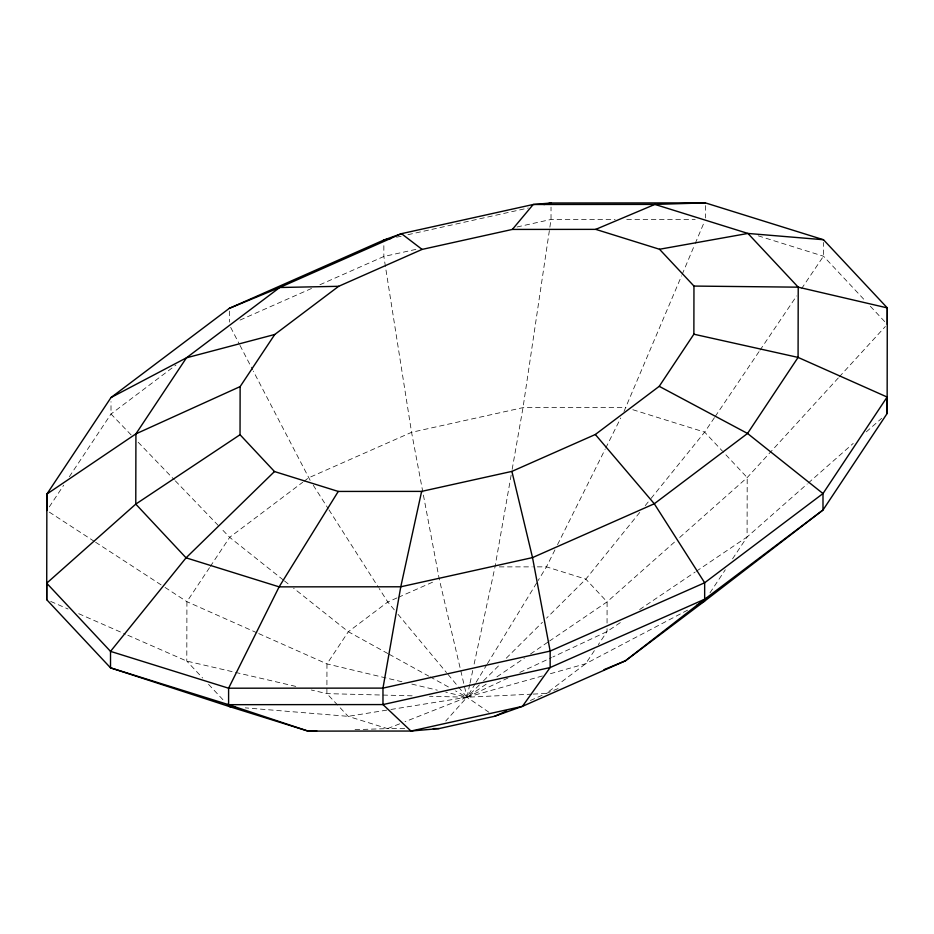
<?xml version="1.0" encoding="UTF-8"?>
<svg xmlns="http://www.w3.org/2000/svg" width="934" height="934" viewBox="0 0 934 934"><rect width="100%" height="100%" fill="white"/><g stroke="black" fill="none" stroke-linecap="round" stroke-linejoin="round"><path stroke-width="0.7" stroke-dasharray="4.67 3.5" d="M607.042 628.734L607.042 631.571L598.332 644.67M607.053 623.083L607.1 601.858L585.828 579.138L546.472 566.856L533.606 566.856M511.155 475.067L495.008 566.891L473.701 666.059M512.171 469.323L523.017 407.633L551.025 219.455L551.025 207.114M469.744 684.482L467 697.231L445.752 721.025M470.047 683.058L473.398 667.471M623.982 411.485L681.563 275.822M682.135 274.479L694.616 244.895M695.188 243.552L704.271 222.047M554.936 549.881L546.472 566.856L538.147 580.516M557.54 544.662L605.092 449.347M605.746 448.04L620.725 418.012M475.324 683.571L467 697.231L405.041 721.702M476.083 682.334L486.672 664.95M487.431 663.7L537.389 581.754M49.28 506.905L63.71 485.19M69.326 476.749L111.006 414.007L175.977 365.031M209.508 567.685L186.917 601.671L186.8 661.097L202.631 678.002M210.313 566.471L229.671 537.33L302.756 482.236M594.374 650.636L585.665 663.735L546.215 693.472L533.256 694.09M709.968 592.845L725.298 569.775M732.56 558.847L747.083 536.992L807.256 483.929M714.428 417.661L704.656 432.127L649.819 499.97M715.234 416.459L759.19 351.394M760.007 350.192L796.632 295.961M801.512 288.734L823.484 256.196L823.484 242.478M639.755 512.416L585.828 579.138L546.565 618.156M645.242 505.633L648.896 501.103M838.312 377.943L747.2 477.578L678.784 538.276M839.292 376.869L885.339 326.515M479.399 684.902L467 697.231L388.252 709.898M483.532 680.793L500.064 664.366M506.263 658.201L542.432 622.266M674.43 542.129L607.1 601.858L549.624 640.981M808.354 482.971L853.209 443.416M866.343 431.835L881.649 418.327M303.924 481.36L308.559 477.858L411.567 432.314L523.017 407.633L625.932 407.563M486.159 684.19L467 697.231L429.453 696.262M496.935 676.846L524.476 658.096M530.465 654.022L548.421 641.798M620.316 622.604L607.042 631.571L552.87 656.964M639.638 609.552L695.176 572.052M696.379 571.234L747.083 536.992L747.2 477.578L723.453 452.208M687.564 610.159L585.665 663.735L547.966 674.383M507.956 678.026L467 697.231L445.787 692.176M519.841 672.445L551.55 657.583M240.003 320.093L311.921 288.291M319.918 284.753L383.851 256.488L416.436 249.273M397.02 597.912L387.785 601.998L348.335 631.734L326.958 663.911L326.9 693.623L337.536 704.983M398.351 597.328L434.006 581.567M530.372 700.488L544.896 694.055M546.215 693.472L558.298 688.498M399.659 723.838L387.528 728.625L352.854 729.711M542.385 675.959L467 697.231L455.512 690.891M396.6 237.201L402.274 235.94M407.936 234.691L528.352 208.013M517.027 226.985L551.025 219.455L615.109 219.42M386.828 710.12L348.172 716.343L245.28 707.855M531.82 694.16L467 697.231L447.433 673.706M626.761 219.408L695.211 219.362M499.293 566.88L532.17 566.868M404.691 728.613L387.528 728.625L348.172 716.343L338.505 706.011M412.116 695.818L326.9 693.623L311.337 690.004M295.763 686.397L186.8 661.097L126.755 634.77M401.935 681.75L326.958 663.911L258.263 633.38M411.836 684.097L437.299 690.156M758.198 235.823L823.484 256.196L865.363 300.935M632.843 409.722L704.656 432.127L722.472 451.145M50.705 601.414L68.054 609.015M78.725 613.696L125.425 634.174M256.932 632.797L186.917 601.671L165.003 587.404M387.89 653.566L348.335 631.734L293.568 588.163M389.163 654.267L428.718 676.099M430.002 676.811L449.137 687.366M49.315 512.112L94.369 541.44M95.583 542.234L163.777 586.622M488.937 712.28L467 697.231L439.284 579.232L423.137 493.654M283.306 579.991L229.671 537.33L220.622 527.932M284.438 580.901L289.003 584.532M131.122 434.917L111.006 414.007L111.006 401.667M138.162 442.226L174.366 479.854M175.37 480.893L219.618 526.881M870.348 306.27L887.3 324.378M208.562 684.353L223.401 700.208M394.3 609.844L387.785 601.998L379.157 588.478M398.036 614.327L446.499 672.585M310.135 480.321L253.312 371.113M313.264 485.236L328.173 508.586M328.955 509.824L378.363 587.252M230.675 327.379L239.326 344.097M239.991 345.382L252.647 369.817M422.868 492.218L411.567 432.314L385.672 268.023M385.45 266.575L383.851 256.488L383.851 244.136M705.404 205.632L705.404 217.984M229.344 311.08L229.344 322.067"/><path stroke-width="1.4" d="M46.875 510.524L46.875 494.063L135.92 433.866L240.131 386.594L274.771 334.477L338.668 286.306L422.098 249.413L512.369 229.425L595.74 229.367L659.509 249.261L693.962 286.073L798.22 287.17L887.3 307.905L887.125 413.505L822.994 510.022L704.329 601.333L625.441 660.805L522.433 706.349L494.716 716.25L438.992 728.59L410.983 731.042L308.068 731.112L229.344 706.548L110.516 667.833L46.7 599.663L46.875 494.063L111.006 397.545L229.344 308.337L383.851 240.026L401.48 233.663L533.221 204.488L551.025 202.993L705.404 202.888L823.484 239.734L887.3 307.905L887.3 324.378M693.962 286.073L693.869 334.209L659.229 386.326L595.332 434.497L511.902 471.39L421.631 491.389L338.26 491.436L274.491 471.542L240.038 434.73L240.131 386.594M421.631 491.389L400.779 586.786L382.975 688.113L382.975 704.575L410.983 731.042L522.433 706.349L550.149 667.541L704.656 599.231L822.994 510.022L822.994 493.561L887.125 397.043L798.08 357.407L693.869 334.209M338.26 491.436L279.126 586.856L228.597 688.206L228.597 704.68L308.068 731.112L316.731 730.832M706.746 597.69L704.329 601.333L696.589 605.407M512.369 229.425L533.221 204.488L654.874 204.406L705.404 202.888M274.491 471.542L186.064 557.832L110.516 651.372L110.516 667.833L228.597 704.68L382.975 704.575L550.149 667.541L550.149 651.08L532.52 557.598L511.902 471.39M46.7 599.663L46.7 583.19L135.78 504.103L240.038 434.73M111.006 397.545L186.461 357.804L279.71 287.509L401.48 233.663L422.098 249.413M494.716 716.25L506.602 710.996M595.74 229.367L654.874 204.406L747.936 233.442L823.484 239.734M229.344 308.337L279.71 287.509L338.668 286.306M603.959 669.666L625.441 660.805L704.656 599.231L704.656 582.758L654.29 503.765L595.332 434.497M274.771 334.477L186.461 357.804L135.92 433.866L135.78 504.103L186.064 557.832L279.126 586.856L400.779 586.786L532.52 557.598L654.29 503.765L747.539 433.458L798.08 357.407L798.22 287.17L747.936 233.442L659.509 249.261M383.851 240.026L390.937 238.45M543.938 204.558L551.025 202.993M433.271 728.59L438.992 728.59M235.135 707.026L229.344 706.548L227.359 704.434M659.229 386.326L747.539 433.458L822.994 493.561L704.656 582.758L550.149 651.08L382.975 688.113L228.597 688.206L110.516 651.372L46.7 583.19M887.125 397.043L887.125 413.505"/></g></svg>
